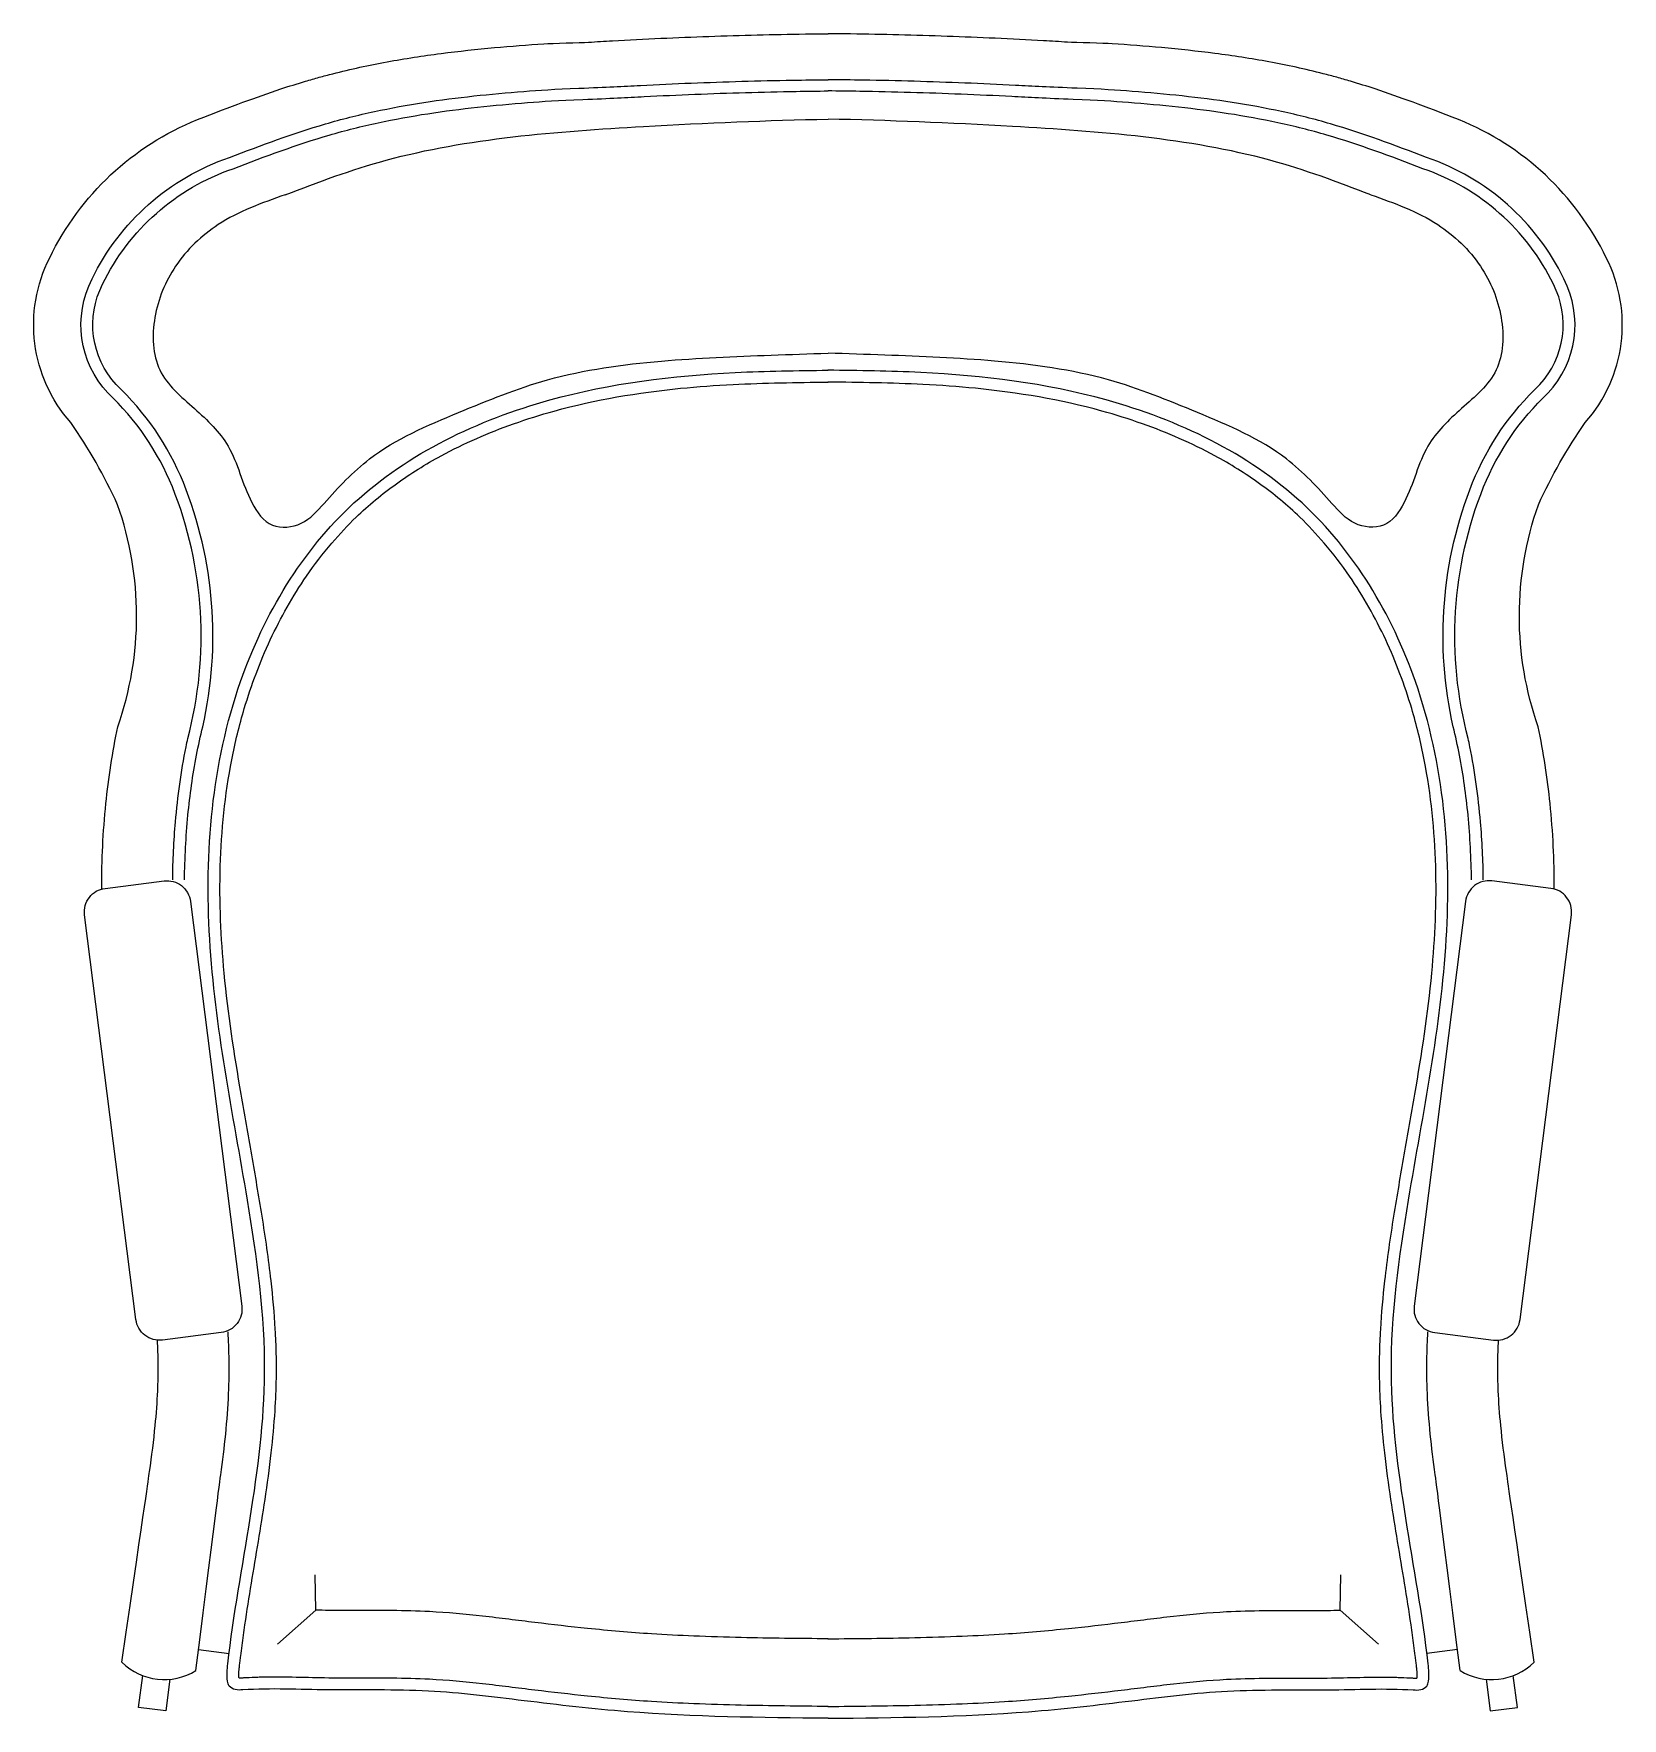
# Model space of a CAD drawing. Header units: millimetres. Extents: x -38686 to 870903, y -23218 to 232707.
# Drawn here: x 42624 to 43295, y 22375 to 23087 of the extents above; entities that cross this region are included whole.
import ezdxf

# ---------------------------------------------------------------- set-up
doc = ezdxf.new("R2010")
doc.units = ezdxf.units.MM
doc.header["$LTSCALE"] = 10
doc.layers.add('40 - Detail Outline', color=142, linetype='Continuous')

msp = doc.modelspace()

# ---------------------------------------------------------------- linework, layer by layer
at = {"layer": '40 - Detail Outline', "color": 0}
for p, q in [((42743.042, 22421.073), (42742.824, 22436.002)), ((43176.097, 22421.073), (43176.316, 22436.002)), ((42743.042, 22421.073), (42726.871, 22406.654)), ((43176.097, 22421.073), (43192.268, 22406.654))]:
    msp.add_line(p, q, dxfattribs=at)
at = {"layer": '40 - Detail Outline', "color": 7}
for p, q in [((42693.433, 22404.405), (42706.365, 22402.795)), ((43225.707, 22404.405), (43212.775, 22402.795))]:
    msp.add_line(p, q, dxfattribs=at)
at = {"layer": '40 - Detail Outline', "color": 0}
for points in [[(42659.327, 22794.497, 0.1705844), (42659.223, 22888.325, 0.0451975), (42639.426, 22923.038, -0.3078536), (42630.531, 22992.65, -0.1861904), (42692.952, 23051.086)], [(43259.813, 22794.497, -0.1705844), (43259.916, 22888.325, -0.0451975), (43279.714, 22923.038, 0.3078536), (43288.609, 22992.65, 0.1861904), (43226.188, 23051.086)], [(42688.936, 22789.497, 0.1609166), (42682.407, 22895.824, 0.1076513), (42655.091, 22935.534, -0.3157003), (42648.447, 22983.758, -0.2009238), (42706.528, 23035.044, -0.1867407)], [(43230.204, 22789.497, -0.1609166), (43236.733, 22895.824, -0.1076513), (43264.049, 22935.534, 0.3157003), (43270.693, 22983.758, 0.2009238), (43212.612, 23035.044, 0.1867407)], [(42695.21, 22794.497, 0.1524285), (42687.042, 22897.699, 0.1073104), (42658.643, 22939.057, -0.3149231), (42652.921, 22981.524, -0.2010892), (42708.133, 23030.308, -0.2010892)], [(43223.93, 22794.497, -0.1524285), (43232.098, 22897.699, -0.1073104), (43260.497, 22939.057, 0.3149231), (43266.219, 22981.524, 0.2010892), (43211.007, 23030.308, 0.2010892)]]:
    msp.add_lwpolyline(points, format="xyb", dxfattribs=at)
at = {"layer": '40 - Detail Outline', "color": 7}
for points in [[(42653.942, 22726.156), (42678.869, 22729.319, -0.4142136), (42690.048, 22720.657), (42711.752, 22549.602, -0.4142136), (42703.09, 22538.423), (42678.164, 22535.26, -0.4142136), (42666.985, 22543.921), (42645.28, 22714.977, -0.4142136)], [(43265.198, 22726.156), (43240.271, 22729.319, 0.4142136), (43229.092, 22720.657), (43207.388, 22549.602, 0.4142136), (43216.049, 22538.423), (43240.976, 22535.26, 0.4142136), (43252.155, 22543.921), (43273.86, 22714.977, 0.4142136)]]:
    msp.add_lwpolyline(points, format="xyb", close=True, dxfattribs=at)
for points in [[(42681.377, 22391.854), (42679.62, 22378.488), (42668.114, 22380), (42669.877, 22393.417)], [(43237.763, 22391.854), (43239.52, 22378.488), (43251.026, 22380), (43249.263, 22393.417)]]:
    msp.add_lwpolyline(points, dxfattribs=at)
for centre, start, end in [((42678.966, 22417.196), 225.395813, 301.635945), ((43240.173, 22417.196), 238.364055, 314.604187)]:
    msp.add_arc(centre, 25.456, start, end, dxfattribs=at)
for points, knots in [([(42692.952, 23051.086), (42707.703, 23056.77), (42717.744, 23060.56), (42731.687, 23065.166), (42735.183, 23066.269), (42740.622, 23067.882), (42742.535, 23068.43), (42746.358, 23069.484), (42748.272, 23069.992), (42754.022, 23071.46), (42757.849, 23072.359), (42765.502, 23074.023), (42769.325, 23074.786), (42780.779, 23076.895), (42788.392, 23078.059), (42803.538, 23080.025), (42811.07, 23080.828), (42825.585, 23082.148), (42832.574, 23082.679), (42842.943, 23083.381), (42854.861, 23083.598), (42861.673, 23084.012), (42865.075, 23084.211), (42875.274, 23084.781), (42882.066, 23085.128), (42895.651, 23085.755), (42902.441, 23086.034), (42922.812, 23086.764), (42936.394, 23087.107), (42953.184, 23087.338), (42956.376, 23087.373), (42959.57, 23087.4)], [4.8241401, 4.8241401, 4.8241401, 4.8241401, 29.3316113, 29.3316113, 37.3776265, 37.3776265, 41.6636224, 41.6636224, 45.9496183, 45.9496183, 54.5216102, 54.5216102, 63.0936021, 63.0936021, 80.2375859, 80.2375859, 97.3815697, 97.3815697, 113.5275192, 113.5275192, 121.553524, 121.553524, 129.5795288, 129.5795288, 145.6315384, 145.6315384, 161.683548, 161.683548, 193.7875672, 193.7875672, 201.3191869, 201.3191869, 201.3191869, 201.3191869]), ([(43226.188, 23051.086), (43211.436, 23056.77), (43201.396, 23060.56), (43187.453, 23065.166), (43183.957, 23066.269), (43178.518, 23067.882), (43176.605, 23068.43), (43172.782, 23069.484), (43170.867, 23069.992), (43165.117, 23071.46), (43161.291, 23072.359), (43153.638, 23074.023), (43149.814, 23074.786), (43138.36, 23076.895), (43130.747, 23078.059), (43115.602, 23080.025), (43108.07, 23080.828), (43093.555, 23082.148), (43086.565, 23082.679), (43076.197, 23083.381), (43064.279, 23083.598), (43057.467, 23084.012), (43054.065, 23084.211), (43043.865, 23084.781), (43037.074, 23085.128), (43023.489, 23085.755), (43016.699, 23086.034), (42996.328, 23086.764), (42982.746, 23087.107), (42965.956, 23087.338), (42962.764, 23087.373), (42959.57, 23087.4)], [4.8241401, 4.8241401, 4.8241401, 4.8241401, 29.3316113, 29.3316113, 37.3776265, 37.3776265, 41.6636224, 41.6636224, 45.9496183, 45.9496183, 54.5216102, 54.5216102, 63.0936021, 63.0936021, 80.2375859, 80.2375859, 97.3815697, 97.3815697, 113.5275192, 113.5275192, 121.553524, 121.553524, 129.5795288, 129.5795288, 145.6315384, 145.6315384, 161.683548, 161.683548, 193.7875672, 193.7875672, 201.3191869, 201.3191869, 201.3191869, 201.3191869]), ([(42706.528, 23035.044), (42720.114, 23040.314), (42733.403, 23045.285), (42750.508, 23050.276), (42753.948, 23051.209), (42760.845, 23052.942), (42764.306, 23053.745), (42774.722, 23055.982), (42781.707, 23057.244), (42802.741, 23060.487), (42816.865, 23061.926), (42837.412, 23063.523), (42843.854, 23063.953), (42865.941, 23064.787), (42873.099, 23065.188), (42887.409, 23065.917), (42894.557, 23066.244), (42915.993, 23067.106), (42930.27, 23067.522), (42949.56, 23067.851), (42954.564, 23067.914), (42959.57, 23067.956)], [4.8241401, 4.8241401, 4.8241401, 4.8241401, 38.4021013, 38.4021013, 46.7800671, 46.7800671, 55.1580329, 55.1580329, 71.9139644, 71.9139644, 105.4258275, 105.4258275, 120.7448577, 120.7448577, 137.8521185, 137.8521185, 154.9593793, 154.9593793, 189.1739009, 189.1739009, 201.155424, 201.155424, 201.155424, 201.155424]), ([(42708.133, 23030.308), (42721.719, 23035.579), (42735.008, 23040.55), (42752.113, 23045.541), (42755.553, 23046.473), (42762.45, 23048.206), (42765.911, 23049.01), (42776.327, 23051.247), (42783.312, 23052.509), (42804.346, 23055.752), (42818.47, 23057.19), (42839.017, 23058.788), (42845.459, 23059.218), (42867.546, 23060.051), (42874.704, 23060.452), (42889.014, 23061.182), (42896.162, 23061.509), (42917.598, 23062.371), (42931.875, 23062.787), (42950.63, 23063.106), (42955.099, 23063.165), (42959.57, 23063.207)], [4.8241401, 4.8241401, 4.8241401, 4.8241401, 38.4021013, 38.4021013, 46.7800671, 46.7800671, 55.1580329, 55.1580329, 71.9139644, 71.9139644, 105.4258275, 105.4258275, 120.7448577, 120.7448577, 137.8521185, 137.8521185, 154.9593793, 154.9593793, 189.1739009, 189.1739009, 199.8749424, 199.8749424, 199.8749424, 199.8749424]), ([(43212.612, 23035.044), (43199.026, 23040.314), (43185.736, 23045.285), (43168.632, 23050.276), (43165.192, 23051.209), (43158.295, 23052.942), (43154.834, 23053.745), (43144.418, 23055.982), (43137.433, 23057.244), (43116.399, 23060.487), (43102.275, 23061.926), (43081.727, 23063.523), (43075.286, 23063.953), (43053.198, 23064.787), (43046.041, 23065.188), (43031.731, 23065.917), (43024.583, 23066.244), (43003.147, 23067.106), (42988.87, 23067.522), (42969.58, 23067.851), (42964.576, 23067.914), (42959.57, 23067.956)], [4.8241401, 4.8241401, 4.8241401, 4.8241401, 38.4021013, 38.4021013, 46.7800671, 46.7800671, 55.1580329, 55.1580329, 71.9139644, 71.9139644, 105.4258275, 105.4258275, 120.7448577, 120.7448577, 137.8521185, 137.8521185, 154.9593793, 154.9593793, 189.1739009, 189.1739009, 201.155424, 201.155424, 201.155424, 201.155424]), ([(43211.007, 23030.308), (43197.421, 23035.579), (43184.131, 23040.55), (43167.027, 23045.541), (43163.587, 23046.473), (43156.69, 23048.206), (43153.229, 23049.01), (43142.813, 23051.247), (43135.828, 23052.509), (43114.794, 23055.752), (43100.67, 23057.19), (43080.122, 23058.788), (43073.681, 23059.218), (43051.593, 23060.051), (43044.436, 23060.452), (43030.126, 23061.182), (43022.978, 23061.509), (43001.542, 23062.371), (42987.265, 23062.787), (42968.51, 23063.106), (42964.041, 23063.165), (42959.57, 23063.207)], [4.8241401, 4.8241401, 4.8241401, 4.8241401, 38.4021013, 38.4021013, 46.7800671, 46.7800671, 55.1580329, 55.1580329, 71.9139644, 71.9139644, 105.4258275, 105.4258275, 120.7448577, 120.7448577, 137.8521185, 137.8521185, 154.9593793, 154.9593793, 189.1739009, 189.1739009, 199.8749424, 199.8749424, 199.8749424, 199.8749424]), ([(42730.072, 23019.318), (42744.008, 23024.671), (42790.39, 23041.968), (42873.364, 23048.273), (42934.073, 23050.771), (42959.57, 23051.288)], [4.8241401, 4.8241401, 4.8241401, 4.8241401, 40.5537366, 123.4186599, 184.4472851, 184.4472851, 184.4472851, 184.4472851]), ([(43189.068, 23019.318), (43175.132, 23024.671), (43128.749, 23041.968), (43045.776, 23048.273), (42985.066, 23050.771), (42959.57, 23051.288)], [4.8241401, 4.8241401, 4.8241401, 4.8241401, 40.5537366, 123.4186599, 184.4472851, 184.4472851, 184.4472851, 184.4472851]), ([(42710.589, 22392.322), (42710.55, 22392.633), (42710.525, 22392.954), (42710.481, 22394.069), (42710.517, 22394.922), (42710.641, 22396.346), (42710.695, 22396.853), (42710.795, 22397.738), (42710.838, 22398.105), (42710.922, 22398.833), (42710.965, 22399.197), (42711.095, 22400.29), (42711.183, 22401.018), (42711.453, 22403.204), (42711.64, 22404.661), (42712.22, 22409.036), (42712.63, 22411.955), (42713.919, 22420.72), (42714.853, 22426.573), (42717.741, 22444.169), (42719.781, 22455.945), (42722.539, 22474.367), (42723.443, 22480.971), (42724.867, 22493.501), (42725.42, 22499.422), (42726.101, 22509.945), (42726.299, 22514.541), (42726.43, 22522.588), (42726.416, 22526.033), (42726.257, 22532.913), (42726.114, 22536.35), (42725.518, 22546.651), (42724.898, 22553.504), (42723.082, 22569.48), (42721.762, 22578.586), (42718.931, 22596.299), (42717.438, 22604.907), (42714.425, 22622.06), (42712.903, 22630.605), (42708.553, 22656.198), (42705.941, 22673.201), (42703.586, 22697.792), (42703.057, 22705.318), (42702.481, 22720.419), (42702.43, 22727.988), (42703.092, 22750.657), (42704.62, 22765.72), (42708.929, 22787.806), (42710.688, 22795.05), (42714.284, 22807.146), (42715.931, 22812.049), (42719.593, 22821.74), (42721.606, 22826.524), (42728.189, 22840.615), (42733.3, 22849.656), (42742.453, 22862.992), (42746.021, 22867.666), (42753.07, 22875.927), (42756.49, 22879.574), (42762.73, 22885.59), (42765.476, 22888.044), (42771.152, 22892.755), (42774.08, 22895.012), (42783.105, 22901.492), (42789.444, 22905.426), (42805.796, 22914.291), (42816.103, 22918.78), (42832.317, 22924.526), (42838.032, 22926.313), (42861.317, 22932.74), (42879.193, 22935.723), (42904.609, 22938.236), (42912.001, 22938.765), (42932.745, 22939.813), (42946.159, 22939.981), (42959.639, 22940.149)], [256.8612007, 256.8612007, 256.8612007, 256.8612007, 258.2372147, 258.2372147, 261.4452575, 261.4452575, 263.1028861, 263.1028861, 264.2150632, 264.2150632, 265.3272403, 265.3272403, 267.5515945, 267.5515945, 272.0003029, 272.0003029, 280.8977197, 280.8977197, 298.6925533, 298.6925533, 334.2822206, 334.2822206, 354.0868718, 354.0868718, 371.7363979, 371.7363979, 385.3605477, 385.3605477, 395.5361273, 395.5361273, 405.7117068, 405.7117068, 426.0628659, 426.0628659, 453.2926479, 453.2926479, 479.3265051, 479.3265051, 505.3603623, 505.3603623, 557.4280766, 557.4280766, 580.3169373, 580.3169373, 603.205798, 603.205798, 648.9835194, 648.9835194, 671.6537601, 671.6537601, 687.3598017, 687.3598017, 703.0658432, 703.0658432, 734.4779264, 734.4779264, 752.4838971, 752.4838971, 767.9045713, 767.9045713, 779.3112969, 779.3112969, 790.7180224, 790.7180224, 813.5314735, 813.5314735, 847.403609, 847.403609, 865.4652136, 865.4652136, 920.5457672, 920.5457672, 943.010181, 943.010181, 983.4428992, 983.4428992, 983.4428992, 983.4428992]), ([(43208.551, 22392.322), (43208.59, 22392.633), (43208.615, 22392.954), (43208.659, 22394.069), (43208.622, 22394.922), (43208.498, 22396.346), (43208.444, 22396.853), (43208.345, 22397.738), (43208.302, 22398.105), (43208.218, 22398.833), (43208.175, 22399.197), (43208.045, 22400.29), (43207.957, 22401.018), (43207.686, 22403.204), (43207.499, 22404.661), (43206.92, 22409.036), (43206.509, 22411.955), (43205.221, 22420.72), (43204.286, 22426.573), (43201.398, 22444.169), (43199.359, 22455.945), (43196.6, 22474.367), (43195.697, 22480.971), (43194.272, 22493.501), (43193.72, 22499.422), (43193.038, 22509.945), (43192.841, 22514.541), (43192.71, 22522.588), (43192.724, 22526.033), (43192.882, 22532.913), (43193.026, 22536.35), (43193.622, 22546.651), (43194.241, 22553.504), (43196.058, 22569.48), (43197.378, 22578.586), (43200.209, 22596.299), (43201.702, 22604.907), (43204.715, 22622.06), (43206.237, 22630.605), (43210.587, 22656.198), (43213.199, 22673.201), (43215.554, 22697.792), (43216.083, 22705.318), (43216.659, 22720.419), (43216.71, 22727.988), (43216.047, 22750.657), (43214.52, 22765.72), (43210.211, 22787.806), (43208.451, 22795.05), (43204.856, 22807.146), (43203.209, 22812.049), (43199.547, 22821.74), (43197.533, 22826.524), (43190.951, 22840.615), (43185.84, 22849.656), (43176.686, 22862.992), (43173.119, 22867.666), (43166.07, 22875.927), (43162.649, 22879.574), (43156.41, 22885.59), (43153.664, 22888.044), (43147.988, 22892.755), (43145.06, 22895.012), (43136.035, 22901.492), (43129.696, 22905.426), (43113.343, 22914.291), (43103.036, 22918.78), (43086.822, 22924.526), (43081.107, 22926.313), (43057.823, 22932.74), (43039.947, 22935.723), (43014.531, 22938.236), (43007.139, 22938.765), (42986.395, 22939.813), (42972.981, 22939.981), (42959.501, 22940.149)], [256.8612007, 256.8612007, 256.8612007, 256.8612007, 258.2372147, 258.2372147, 261.4452575, 261.4452575, 263.1028861, 263.1028861, 264.2150632, 264.2150632, 265.3272403, 265.3272403, 267.5515945, 267.5515945, 272.0003029, 272.0003029, 280.8977197, 280.8977197, 298.6925533, 298.6925533, 334.2822206, 334.2822206, 354.0868718, 354.0868718, 371.7363979, 371.7363979, 385.3605477, 385.3605477, 395.5361273, 395.5361273, 405.7117068, 405.7117068, 426.0628659, 426.0628659, 453.2926479, 453.2926479, 479.3265051, 479.3265051, 505.3603623, 505.3603623, 557.4280766, 557.4280766, 580.3169373, 580.3169373, 603.205798, 603.205798, 648.9835194, 648.9835194, 671.6537601, 671.6537601, 687.3598017, 687.3598017, 703.0658432, 703.0658432, 734.4779264, 734.4779264, 752.4838971, 752.4838971, 767.9045713, 767.9045713, 779.3112969, 779.3112969, 790.7180224, 790.7180224, 813.5314735, 813.5314735, 847.403609, 847.403609, 865.4652136, 865.4652136, 920.5457672, 920.5457672, 943.010181, 943.010181, 983.4428992, 983.4428992, 983.4428992, 983.4428992]), ([(42652.514, 22725.975), (42652.514, 22726.078), (42652.514, 22726.182), (42652.52, 22738.062), (42653.069, 22749.978), (42655.388, 22772.773), (42657.034, 22783.639), (42659.327, 22794.497)], [593.5612069, 593.5612069, 593.5612069, 593.5612069, 593.833834, 593.833834, 624.8295585, 624.8295585, 652.786009, 652.786009, 652.786009, 652.786009]), ([(42687.533, 22729.731), (42687.63, 22738.832), (42688.09, 22747.957), (42689.799, 22765.562), (42690.993, 22774.043), (42693.377, 22786.491), (42694.243, 22790.503), (42695.21, 22794.497)], [597.177365, 597.177365, 597.177365, 597.177365, 623.519541, 623.519541, 648.1110351, 648.1110351, 659.8586041, 659.8586041, 659.8586041, 659.8586041]), ([(43231.607, 22729.731), (43231.51, 22738.832), (43231.05, 22747.957), (43229.341, 22765.562), (43228.147, 22774.043), (43225.763, 22786.491), (43224.897, 22790.503), (43223.93, 22794.497)], [597.177365, 597.177365, 597.177365, 597.177365, 623.519541, 623.519541, 648.1110351, 648.1110351, 659.8586041, 659.8586041, 659.8586041, 659.8586041]), ([(43266.626, 22725.975), (43266.626, 22726.078), (43266.626, 22726.182), (43266.619, 22738.062), (43266.071, 22749.978), (43263.751, 22772.773), (43262.105, 22783.639), (43259.813, 22794.497)], [593.5612069, 593.5612069, 593.5612069, 593.5612069, 593.833834, 593.833834, 624.8295585, 624.8295585, 652.786009, 652.786009, 652.786009, 652.786009]), ([(42682.533, 22729.784), (42682.62, 22737.946), (42682.995, 22746.135), (42684.615, 22764.904), (42686.083, 22775.48), (42688.438, 22787.152), (42688.683, 22788.325), (42688.936, 22789.497)], [597.177365, 597.177365, 597.177365, 597.177365, 620.4616431, 620.4616431, 650.5672194, 650.5672194, 653.9332934, 653.9332934, 653.9332934, 653.9332934]), ([(43236.606, 22729.784), (43236.52, 22737.946), (43236.145, 22746.135), (43234.525, 22764.904), (43233.057, 22775.48), (43230.702, 22787.152), (43230.457, 22788.325), (43230.204, 22789.497)], [597.177365, 597.177365, 597.177365, 597.177365, 620.4616431, 620.4616431, 650.5672194, 650.5672194, 653.9332934, 653.9332934, 653.9332934, 653.9332934]), ([(42692.319, 22395.522), (42701.516, 22468.922), (42702.389, 22474.731), (42704.702, 22492), (42705.842, 22503.344), (42706.324, 22516.677), (42706.374, 22518.804), (42706.422, 22523.453), (42706.406, 22525.984), (42706.299, 22531.068), (42706.207, 22533.618), (42706.038, 22537.045), (42705.991, 22537.914), (42705.94, 22538.784)], [326.4180027, 326.4180027, 326.4180027, 326.4180027, 344.3566911, 344.3566911, 380.1062698, 380.1062698, 386.9122256, 386.9122256, 395.0185112, 395.0185112, 403.1247969, 403.1247969, 405.8758047, 405.8758047, 405.8758047, 405.8758047]), ([(43226.821, 22395.522), (43217.624, 22468.922), (43216.75, 22474.731), (43214.438, 22492), (43213.298, 22503.344), (43212.816, 22516.677), (43212.766, 22518.804), (43212.718, 22523.453), (43212.734, 22525.984), (43212.841, 22531.068), (43212.933, 22533.618), (43213.102, 22537.045), (43213.149, 22537.914), (43213.2, 22538.784)], [326.4180027, 326.4180027, 326.4180027, 326.4180027, 344.3566911, 344.3566911, 380.1062698, 380.1062698, 386.9122256, 386.9122256, 395.0185112, 395.0185112, 403.1247969, 403.1247969, 405.8758047, 405.8758047, 405.8758047, 405.8758047]), ([(42661.091, 22399.071), (42671.464, 22470.93), (42672.139, 22475.322), (42673.707, 22486.292), (42674.519, 22492.77), (42675.62, 22504.102), (42675.983, 22509.017), (42676.273, 22515.628), (42676.331, 22517.423), (42676.399, 22520.83), (42676.412, 22522.439), (42676.401, 22525.69), (42676.376, 22527.327), (42676.291, 22530.629), (42676.23, 22532.292), (42676.136, 22534.311), (42676.119, 22534.654), (42676.102, 22534.998)], [325.0485649, 325.0485649, 325.0485649, 325.0485649, 339.075813, 339.075813, 360.6964415, 360.6964415, 377.9351037, 377.9351037, 384.4339472, 384.4339472, 390.3782104, 390.3782104, 396.3224736, 396.3224736, 402.2667368, 402.2667368, 403.4819802, 403.4819802, 403.4819802, 403.4819802]), ([(43258.049, 22399.071), (43247.676, 22470.93), (43247, 22475.322), (43245.433, 22486.292), (43244.621, 22492.77), (43243.519, 22504.102), (43243.157, 22509.017), (43242.866, 22515.628), (43242.808, 22517.423), (43242.741, 22520.83), (43242.727, 22522.439), (43242.739, 22525.69), (43242.763, 22527.327), (43242.849, 22530.629), (43242.91, 22532.292), (43243.004, 22534.311), (43243.02, 22534.654), (43243.038, 22534.998)], [325.0485649, 325.0485649, 325.0485649, 325.0485649, 339.075813, 339.075813, 360.6964415, 360.6964415, 377.9351037, 377.9351037, 384.4339472, 384.4339472, 390.3782104, 390.3782104, 396.3224736, 396.3224736, 402.2667368, 402.2667368, 403.4819802, 403.4819802, 403.4819802, 403.4819802]), ([(42959.62, 22408.958), (42947.359, 22409.081), (42935.12, 22409.204), (42916.199, 22409.638), (42909.494, 22409.84), (42896.829, 22410.362), (42890.866, 22410.666), (42880.402, 22411.337), (42875.899, 22411.671), (42866.891, 22412.44), (42862.386, 22412.872), (42850.481, 22414.104), (42843.077, 22414.964), (42831.994, 22416.306), (42828.324, 22416.762), (42820.957, 22417.664), (42817.262, 22418.108), (42806.142, 22419.349), (42798.681, 22420.057), (42785.846, 22420.732), (42780.548, 22420.851), (42770.002, 22420.95), (42764.753, 22420.93), (42755.831, 22420.925), (42752.145, 22420.933), (42746.668, 22421.003), (42744.858, 22421.036), (42743.042, 22421.073)], [0, 0, 0, 0, 36.7418853, 36.7418853, 56.9544161, 56.9544161, 74.9887728, 74.9887728, 88.6622023, 88.6622023, 102.3356318, 102.3356318, 124.7740683, 124.7740683, 135.8723822, 135.8723822, 146.970696, 146.970696, 169.1673237, 169.1673237, 184.8560491, 184.8560491, 200.5447744, 200.5447744, 211.6590511, 211.6590511, 217.1263967, 217.1263967, 217.1263967, 217.1263967]), ([(42959.52, 22408.958), (42971.781, 22409.081), (42984.02, 22409.204), (43002.941, 22409.638), (43009.646, 22409.84), (43022.311, 22410.362), (43028.273, 22410.666), (43038.738, 22411.337), (43043.241, 22411.671), (43052.249, 22412.44), (43056.754, 22412.872), (43068.659, 22414.104), (43076.063, 22414.964), (43087.146, 22416.306), (43090.816, 22416.762), (43098.183, 22417.664), (43101.878, 22418.108), (43112.997, 22419.349), (43120.459, 22420.057), (43133.294, 22420.732), (43138.592, 22420.851), (43149.138, 22420.95), (43154.387, 22420.93), (43163.309, 22420.925), (43166.995, 22420.933), (43172.471, 22421.003), (43174.282, 22421.036), (43176.097, 22421.073)], [0, 0, 0, 0, 36.7418853, 36.7418853, 56.9544161, 56.9544161, 74.9887728, 74.9887728, 88.6622023, 88.6622023, 102.3356318, 102.3356318, 124.7740683, 124.7740683, 135.8723822, 135.8723822, 146.970696, 146.970696, 169.1673237, 169.1673237, 184.8560491, 184.8560491, 200.5447744, 200.5447744, 211.6590511, 211.6590511, 217.1263967, 217.1263967, 217.1263967, 217.1263967]), ([(42959.62, 22380.363), (42947.359, 22380.486), (42935.12, 22380.609), (42916.199, 22381.043), (42909.494, 22381.245), (42896.829, 22381.766), (42890.866, 22382.071), (42880.402, 22382.742), (42875.899, 22383.076), (42866.891, 22383.845), (42862.386, 22384.277), (42850.481, 22385.509), (42843.077, 22386.368), (42831.994, 22387.711), (42828.324, 22388.167), (42820.957, 22389.069), (42817.262, 22389.513), (42806.142, 22390.754), (42798.681, 22391.461), (42785.846, 22392.137), (42780.548, 22392.256), (42770.002, 22392.355), (42764.753, 22392.334), (42755.831, 22392.33), (42752.145, 22392.337), (42743.935, 22392.442), (42739.366, 22392.564), (42730.153, 22392.743), (42725.512, 22392.799), (42720.049, 22392.706), (42719.262, 22392.689), (42716.896, 22392.624), (42715.315, 22392.564), (42713.311, 22392.46), (42712.892, 22392.437), (42712.277, 22392.401), (42712.08, 22392.389), (42711.692, 22392.365), (42711.514, 22392.354), (42711.037, 22392.327), (42710.783, 22392.319), (42710.589, 22392.322)], [0, 0, 0, 0, 36.7418853, 36.7418853, 56.9544161, 56.9544161, 74.9887728, 74.9887728, 88.6622023, 88.6622023, 102.3356318, 102.3356318, 124.7740683, 124.7740683, 135.8723822, 135.8723822, 146.970696, 146.970696, 169.1673237, 169.1673237, 184.8560491, 184.8560491, 200.5447744, 200.5447744, 211.6590511, 211.6590511, 225.4033022, 225.4033022, 239.1475533, 239.1475533, 241.4586533, 241.4586533, 246.0808532, 246.0808532, 247.3029183, 247.3029183, 247.8721581, 247.8721581, 248.4413978, 248.4413978, 249.5469498, 249.5469498, 249.5469498, 249.5469498]), ([(42959.52, 22380.363), (42971.781, 22380.486), (42984.02, 22380.609), (43002.941, 22381.043), (43009.646, 22381.245), (43022.311, 22381.766), (43028.273, 22382.071), (43038.738, 22382.742), (43043.241, 22383.076), (43052.249, 22383.845), (43056.754, 22384.277), (43068.659, 22385.509), (43076.063, 22386.368), (43087.146, 22387.711), (43090.816, 22388.167), (43098.183, 22389.069), (43101.878, 22389.513), (43112.997, 22390.754), (43120.459, 22391.461), (43133.294, 22392.137), (43138.592, 22392.256), (43149.138, 22392.355), (43154.387, 22392.334), (43163.309, 22392.33), (43166.995, 22392.337), (43175.205, 22392.442), (43179.774, 22392.564), (43188.986, 22392.743), (43193.627, 22392.799), (43199.091, 22392.706), (43199.878, 22392.689), (43202.244, 22392.624), (43203.825, 22392.564), (43205.828, 22392.46), (43206.248, 22392.437), (43206.863, 22392.401), (43207.06, 22392.389), (43207.448, 22392.365), (43207.626, 22392.354), (43208.102, 22392.327), (43208.357, 22392.319), (43208.551, 22392.322)], [0, 0, 0, 0, 36.7418853, 36.7418853, 56.9544161, 56.9544161, 74.9887728, 74.9887728, 88.6622023, 88.6622023, 102.3356318, 102.3356318, 124.7740683, 124.7740683, 135.8723822, 135.8723822, 146.970696, 146.970696, 169.1673237, 169.1673237, 184.8560491, 184.8560491, 200.5447744, 200.5447744, 211.6590511, 211.6590511, 225.4033022, 225.4033022, 239.1475533, 239.1475533, 241.4586533, 241.4586533, 246.0808532, 246.0808532, 247.3029183, 247.3029183, 247.8721581, 247.8721581, 248.4413978, 248.4413978, 249.5469498, 249.5469498, 249.5469498, 249.5469498])]:
    msp.add_open_spline(points, degree=3, knots=knots, dxfattribs=at)
at = {"layer": '40 - Detail Outline', "color": 0}
for points in [[(42730.072, 23019.318), (42720.247, 23015.832), (42702.457, 23009.521), (42682.647, 22990.485), (42673.461, 22968.411), (42674.18, 22943.789), (42691.825, 22929.255), (42708.816, 22912.914), (42712.632, 22893.028), (42723.387, 22877.575), (42738.096, 22879.258), (42749.639, 22892.511), (42768.413, 22912.642), (42802.764, 22927.119), (42843.231, 22943.632), (42888.395, 22949.715), (42928.061, 22951.273), (42951.556, 22952.107), (42959.57, 22952.386)], [(43189.068, 23019.318), (43198.893, 23015.832), (43216.682, 23009.521), (43236.493, 22990.485), (43245.679, 22968.411), (43244.96, 22943.789), (43227.315, 22929.255), (43210.324, 22912.914), (43206.507, 22893.028), (43195.753, 22877.575), (43181.043, 22879.258), (43169.501, 22892.511), (43150.726, 22912.642), (43116.376, 22927.119), (43075.909, 22943.632), (43030.745, 22949.715), (42991.079, 22951.273), (42967.583, 22952.107), (42959.57, 22952.386)]]:
    msp.add_open_spline(points, degree=3, knots=[0, 0, 0, 0, 31.0011087, 56.1294414, 79.5671773, 101.8136461, 123.7193825, 145.0347947, 170.8826523, 183.9022224, 196.058991, 208.8015709, 235.7034419, 278.1585145, 318.2440276, 366.9890233, 413.4778609, 437.5306707, 437.5306707, 437.5306707, 437.5306707], dxfattribs=at)
at = {"layer": '40 - Detail Outline', "color": 7}
for points in [[(42959.57, 22375.363), (42874.736, 22378.168), (42831.161, 22382.778), (42790.663, 22386.876), (42748.113, 22387.388), (42712.228, 22387.388), (42708.941, 22387.501), (42706.46, 22388.988), (42705.716, 22391.095), (42705.84, 22398.408), (42721.402, 22521.537), (42714.139, 22594.421), (42698.162, 22704.723), (42711.234, 22813.573), (42759.166, 22889.043), (42841.958, 22932.583), (42920.391, 22944.194), (42959.577, 22945.149)], [(42959.57, 22375.363), (43044.404, 22378.168), (43087.979, 22382.778), (43128.477, 22386.876), (43171.027, 22387.388), (43206.912, 22387.388), (43210.199, 22387.501), (43212.68, 22388.988), (43213.424, 22391.095), (43213.3, 22398.408), (43197.738, 22521.537), (43205.001, 22594.421), (43220.978, 22704.723), (43207.906, 22813.573), (43159.974, 22889.043), (43077.182, 22932.583), (42998.748, 22944.194), (42959.563, 22945.149)]]:
    msp.add_spline(points, degree=3, dxfattribs=at)
for points in [[(42959.57, 22945.148), (42959.568, 22945.148), (42959.565, 22945.148), (42959.563, 22945.149)], [(42959.57, 22945.148), (42959.572, 22945.148), (42959.574, 22945.148), (42959.577, 22945.149)], [(42959.57, 22940.148), (42959.547, 22940.148), (42959.524, 22940.149), (42959.501, 22940.149)], [(42959.57, 22940.148), (42959.593, 22940.148), (42959.616, 22940.149), (42959.639, 22940.149)], [(42959.52, 22408.958), (42959.536, 22408.958), (42959.553, 22408.958), (42959.57, 22408.958)], [(42959.62, 22408.958), (42959.603, 22408.958), (42959.587, 22408.958), (42959.57, 22408.958)], [(42959.52, 22380.363), (42959.536, 22380.363), (42959.553, 22380.363), (42959.57, 22380.363)], [(42959.62, 22380.363), (42959.603, 22380.363), (42959.587, 22380.363), (42959.57, 22380.363)]]:
    msp.add_open_spline(points, degree=3, dxfattribs=at)

doc.saveas('drawing.dxf')
